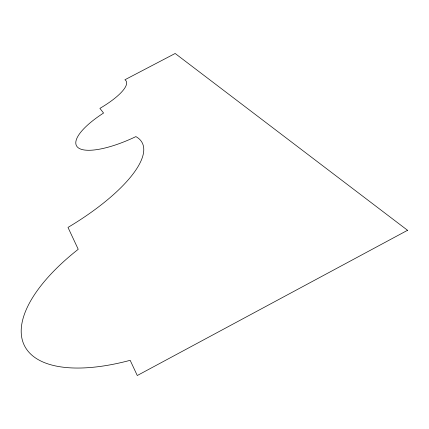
<?xml version="1.0" encoding="UTF-8"?>
<svg xmlns="http://www.w3.org/2000/svg" width="429" height="429" viewBox="0 0 429 429"><rect width="100%" height="100%" fill="white"/><g stroke="black" fill="none" stroke-linecap="round" stroke-linejoin="round"><path stroke-width="0.64" d="M407.55 230.293L137.28 375.52L130.164 360.312A156.451 67.744 -27 0 1 24.142 345.023A156.451 67.744 -27 0 1 78.228 249.303L67.991 227.418A120.511 39.661 -28.4 0 0 135.88 136.615A59.588 18.318 -26.3 0 1 78.368 147.871A59.588 18.318 -26.3 0 1 103.561 113.031L99.909 108.365A45.41 12.634 -26.8 0 0 124.919 79.762L175.171 53.48L407.55 230.293"/></g></svg>
